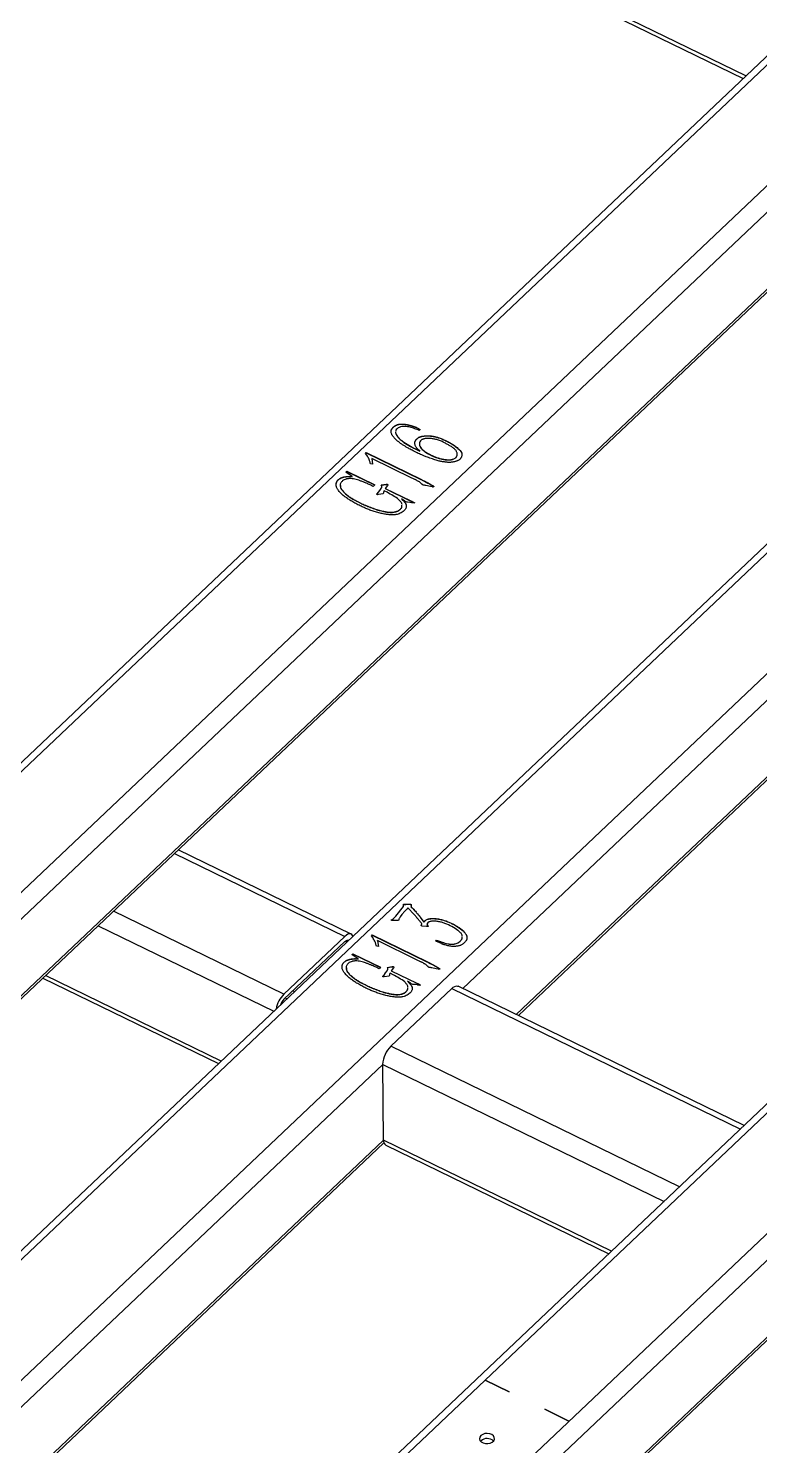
# Model space of a CAD drawing. Header units: millimetres. Extents: x 0 to 14850, y 0 to 10500.
# Drawn here: x 7279 to 8664, y 4864 to 7550 of the extents above; entities that cross this region are included whole.
import ezdxf

# ---------------------------------------------------------------- set-up
doc = ezdxf.new("R2010")
doc.units = ezdxf.units.MM
doc.header["$LTSCALE"] = 50

msp = doc.modelspace()

# ---------------------------------------------------------------- linework, layer by layer
for p, q in [((9377.2, 8161.3), (6248.2, 5194.8)), ((6266.4, 5194.9), (9395.3, 8161.4)), ((9554.6, 8083.8), (6425.6, 5117.3)), ((6452.5, 5092), (9576.4, 8053.7)), ((7560.9, 7977.8), (8632.5, 7455.3)), ((8637.5, 7460), (7566, 7982.6)), ((9578.2, 7909.9), (6553.8, 5042.6)), ((6557.8, 5040.7), (9574.9, 7901.1)), ((10760.6, 7486.7), (7631.6, 4520.2)), ((7649.7, 4520.4), (10778.7, 7486.8)), ((10937.9, 7409.2), (7809, 4442.7)), ((7835.8, 4417.4), (10959.7, 7379.2)), ((9388.4, 7247.2), (6890.1, 4878.6)), ((6901.9, 4872.8), (9406.5, 7247.4)), ((10961.5, 7235.3), (7937.2, 4368)), ((7941.2, 4366.1), (10958.3, 7226.5)), ((9565.8, 7169.7), (7061.2, 4795.2)), ((8101.5, 5730.7), (9587.6, 7139.7)), ((9589.4, 6995.9), (8202.8, 5681.3)), ((8206.8, 5679.4), (9586.1, 6987)), ((7970.4, 6794.6), (7970.4, 6794.9)), ((8014.2, 6771.9), (8014.2, 6772.2)), ((8014.9, 6793.3), (8021.1, 6790.2)), ((8014.9, 6793), (8014.9, 6793.3)), ((8014.9, 6793), (8020.9, 6790)), ((8021.1, 6790.2), (8019.2, 6788.4)), ((7917.2, 6744.9), (7918.8, 6746.3)), ((7919.8, 6741.2), (7917.2, 6744.9)), ((7917.4, 6744.7), (7918.8, 6746)), ((7918.8, 6746.3), (8022, 6695.8)), ((7918.8, 6746), (7918.8, 6746.3)), ((7918.8, 6746), (8022.1, 6695.5)), ((8012.4, 6753.2), (8019.9, 6749.4)), ((8012.4, 6752.9), (8012.4, 6753.2)), ((8012.4, 6752.9), (8019.9, 6749.1)), ((8019.9, 6749.1), (8019.9, 6749.4)), ((8081, 6762.6), (8081, 6762.9)), ((7930.5, 6724.2), (7926.7, 6725.3)), ((7929.1, 6735.4), (7930.5, 6724.2)), ((8005.3, 6698.1), (7929.1, 6735.4)), ((7929.1, 6735.1), (7929.1, 6735.4)), ((7929.1, 6735.1), (7930.5, 6724.2)), ((8042.1, 6740.8), (8042.1, 6741.1)), ((8088.7, 6737.2), (8088.7, 6737.5)), ((7865.8, 6694.6), (7865.8, 6695)), ((7880.2, 6709.2), (7881.9, 6710.8)), ((7892.3, 6700.8), (7880.2, 6709.2)), ((7880.4, 6709.1), (7881.9, 6710.5)), ((7881.9, 6710.8), (7934.7, 6685.1)), ((7881.9, 6710.5), (7881.9, 6710.8)), ((7881.9, 6710.5), (7934.5, 6684.9)), ((7888.1, 6701.3), (7892.3, 6700.8)), ((7888.1, 6701), (7888.1, 6701.3)), ((7888.1, 6701), (7892.3, 6700.5)), ((7892.3, 6700.5), (7892.3, 6700.8)), ((8022.1, 6695.5), (8022, 6695.8)), ((7869.2, 6684), (7869.2, 6683.6)), ((7934.7, 6685.1), (7931.9, 6682.1)), ((7938.7, 6667.4), (7938.8, 6667.8)), ((7938.8, 6668.1), (7942.2, 6671.3)), ((7938.8, 6667.8), (7942.2, 6671)), ((7938.8, 6667.8), (7938.8, 6668.1)), ((7950.7, 6668.1), (7941.7, 6666.8)), ((7942.2, 6671.3), (7944.2, 6674.5)), ((7942.2, 6671), (7944.2, 6674.2)), ((7942.2, 6671), (7942.2, 6671.3)), ((7944.2, 6674.5), (7946.9, 6678.5)), ((7944.2, 6674.2), (7946.9, 6678.2)), ((7944.2, 6674.2), (7944.2, 6674.5)), ((7946.9, 6678.2), (7946.9, 6678.5)), ((7947.1, 6684.9), (7956.6, 6686.3)), ((7948.2, 6683.1), (7947.1, 6684.9)), ((7947.3, 6684.6), (7956.6, 6686)), ((7951.2, 6670.3), (7950.7, 6668.1)), ((7958.2, 6671), (7952.4, 6674)), ((7959.1, 6684.1), (7954.8, 6678.5)), ((7954.8, 6678.5), (8003.3, 6654.8)), ((7954.8, 6678.2), (7954.8, 6678.5)), ((7954.8, 6678.2), (8003.3, 6654.5)), ((7956.6, 6686), (7956.6, 6686.3)), ((7959.8, 6685.1), (7959.1, 6684.1)), ((8040.1, 6681.9), (8031.6, 6683.8)), ((8043.4, 6681.3), (8040.1, 6681.9)), ((7908.5, 6650.2), (7908.5, 6650.5)), ((7982.2, 6637.9), (7982.2, 6638.2)), ((7991.5, 6654.5), (7985.3, 6658.7)), ((7985.3, 6658.4), (7985.3, 6658.7)), ((7993, 6653.2), (7991.5, 6654.5)), ((8001.2, 6652), (7996.6, 6652.4)), ((8004.5, 6651.4), (8001.2, 6652)), ((8003.3, 6654.5), (8003.3, 6654.8)), ((7890.1, 5833.8), (7562.8, 5993.4)), ((7555.6, 5986.6), (7878.1, 5829.4)), ((7974.6, 5867.9), (7989.5, 5886.2)), ((7974.6, 5867.6), (7989.5, 5885.9)), ((7989.1, 5888.4), (7988.7, 5890.2)), ((7989.5, 5886.2), (7989.1, 5888.4)), ((7989.5, 5885.9), (7989.5, 5886.2)), ((7993.3, 5890.4), (8000.7, 5890.6)), ((7993.4, 5890), (7993.3, 5890.4)), ((7993.4, 5890), (8000.7, 5890.3)), ((8009.3, 5871.1), (7997.2, 5883.4)), ((8000.7, 5890.3), (8000.7, 5890.6)), ((8003.8, 5887.7), (8004, 5885.4)), ((8003.8, 5887.4), (8003.8, 5887.7)), ((8003.8, 5887.4), (8004, 5885.1)), ((8004, 5885.1), (8004, 5885.4)), ((7762.8, 5720), (7440.2, 5877.3)), ((7979.5, 5859.7), (7968.8, 5859.8)), ((7970.3, 5863.5), (7974.6, 5867.9)), ((7970.3, 5863.2), (7974.6, 5867.6)), ((7970.3, 5863.2), (7970.3, 5863.5)), ((7974.6, 5867.6), (7974.6, 5867.9)), ((7980.1, 5861.4), (7979.5, 5859.7)), ((7986.3, 5871.1), (7983.1, 5866.6)), ((8021.1, 5866.1), (8028, 5856.7)), ((8021.1, 5865.8), (8021.1, 5866.1)), ((8021.1, 5865.8), (8028, 5856.4)), ((8028, 5856.4), (8028, 5856.7)), ((7411.1, 5849.6), (7743.4, 5687.6)), ((7878.1, 5829.4), (7762.8, 5720)), ((7928.5, 5830.8), (7930, 5832.3)), ((7931.1, 5827.1), (7928.5, 5830.8)), ((7928.6, 5830.6), (7930, 5832)), ((7930, 5832.3), (8033.3, 5781.7)), ((7930, 5832), (7930, 5832.3)), ((7930, 5832), (8033.3, 5781.4)), ((8022.5, 5849.8), (8023.1, 5851.2)), ((8022.6, 5849.8), (8023.1, 5850.9)), ((8023.1, 5851.2), (8023.9, 5853.4)), ((8023.1, 5850.9), (8023.9, 5853.1)), ((8023.1, 5850.9), (8023.1, 5851.2)), ((8023.9, 5853.1), (8023.9, 5853.4)), ((8033, 5848.3), (8024.7, 5849.1)), ((8035.1, 5855), (8033.2, 5852.7)), ((8033.2, 5852.7), (8034.8, 5850.5)), ((8033.2, 5852.4), (8033.2, 5852.7)), ((8033.2, 5852.4), (8034.8, 5850.2)), ((8034.8, 5850.2), (8034.8, 5850.5)), ((8082.6, 5852.8), (8082.6, 5853.1)), ((7762.9, 5710.2), (7878.3, 5819.6)), ((7882.2, 5819.2), (7879.4, 5820.6)), ((7941.8, 5810.1), (7937.9, 5811.2)), ((7940.3, 5821.4), (7941.8, 5810.1)), ((8016.5, 5784), (7940.3, 5821.4)), ((7940.3, 5821.1), (7940.3, 5821.4)), ((7940.3, 5821.1), (7941.7, 5810.1)), ((8050.4, 5820.6), (8051.9, 5822.1)), ((8058.1, 5817.1), (8050.4, 5820.6)), ((8050.6, 5820.5), (8052, 5821.8)), ((8052, 5821.8), (8051.9, 5822.1)), ((8097.3, 5820.9), (8097.3, 5821.2)), ((7877, 5780.6), (7877, 5780.9)), ((7891.4, 5795.1), (7893.1, 5796.7)), ((7903.6, 5786.8), (7891.4, 5795.1)), ((7891.6, 5795), (7893.1, 5796.4)), ((7893.1, 5796.7), (7945.9, 5771)), ((7893.1, 5796.4), (7893.1, 5796.7)), ((7893.1, 5796.4), (7945.7, 5770.8)), ((7899.3, 5787.2), (7903.6, 5786.8)), ((7899.3, 5786.9), (7899.3, 5787.2)), ((7899.3, 5786.9), (7903.6, 5786.5)), ((7903.6, 5786.5), (7903.6, 5786.8)), ((8033.3, 5781.4), (8033.3, 5781.7)), ((7306.5, 5750.5), (7638.8, 5588.4)), ((7643.8, 5593.2), (7311.5, 5755.2)), ((7880.4, 5770), (7880.4, 5769.6)), ((7945.9, 5771), (7943.1, 5768.1)), ((7950, 5754), (7953.4, 5757.2)), ((7950.1, 5753.7), (7950, 5754)), ((7950, 5753.4), (7950.1, 5753.7)), ((7950.1, 5753.7), (7953.4, 5756.9)), ((7961.9, 5754.1), (7952.9, 5752.8)), ((7953.4, 5757.2), (7955.4, 5760.5)), ((7953.4, 5756.9), (7955.4, 5760.2)), ((7953.4, 5756.9), (7953.4, 5757.2)), ((7955.4, 5760.5), (7958.1, 5764.4)), ((7955.4, 5760.2), (7958.1, 5764.1)), ((7955.4, 5760.2), (7955.4, 5760.5)), ((7958.1, 5764.1), (7958.1, 5764.4)), ((7958.3, 5770.8), (7967.8, 5772.2)), ((7959.4, 5769.1), (7958.3, 5770.8)), ((7958.5, 5770.5), (7967.8, 5771.9)), ((7962.5, 5756.2), (7961.9, 5754.1)), ((7969.4, 5756.9), (7963.7, 5759.9)), ((7970.3, 5770.1), (7966.1, 5764.4)), ((7966.1, 5764.4), (8014.5, 5740.8)), ((7966.1, 5764.1), (7966.1, 5764.4)), ((7966.1, 5764.1), (8014.5, 5740.5)), ((7967.8, 5771.9), (7967.8, 5772.2)), ((7971, 5771.1), (7970.3, 5770.1)), ((8051.4, 5767.9), (8042.8, 5769.8)), ((8054.6, 5767.3), (8051.4, 5767.9)), ((7779.8, 5726.2), (7782.6, 5724.8)), ((7919.7, 5736.1), (7919.7, 5736.4)), ((7965.2, 5621.3), (8080.6, 5730.6)), ((7993.4, 5723.8), (7993.4, 5724.1)), ((8002.7, 5740.5), (7996.6, 5744.7)), ((7996.6, 5744.4), (7996.6, 5744.7)), ((8004.2, 5739.1), (8002.7, 5740.5)), ((8012.4, 5738), (8007.8, 5738.4)), ((8015.7, 5737.4), (8012.4, 5738)), ((8014.5, 5740.5), (8014.5, 5740.8)), ((8080.6, 5730.6), (8627.2, 5464.1)), ((8634.3, 5470.9), (8092.5, 5735.1)), ((7768.1, 5711), (7765.2, 5712.4)), ((8511.8, 5354.7), (7965.2, 5621.3)), ((7096.5, 4778), (7949.8, 5586.9)), ((7951.6, 5443.1), (7949.8, 5586.9)), ((7949.8, 5586.9), (8482.7, 5327.1)), ((7951.6, 5443.1), (7197.9, 4728.5)), ((7201.9, 4726.6), (7952.3, 5438.1)), ((8383.1, 5232.7), (7951.6, 5443.1)), ((7955.5, 5434), (8378.1, 5227.9)), ((8143.8, 4988.4), (8143.8, 4988.3)), ((8189.4, 4966.1), (8143.8, 4988.4)), ((8143.8, 4988.3), (8143.8, 4988.4)), ((8143.8, 4988.3), (8189.4, 4966.1)), ((8189.4, 4966.1), (8189.4, 4966.1)), ((8256.9, 4933.3), (8256.8, 4933.2)), ((8256.8, 4933.2), (8302.4, 4911)), ((8302.4, 4911), (8256.9, 4933.3)), ((8256.9, 4933.2), (8256.9, 4933.3)), ((8302.4, 4911), (8302.4, 4911)), ((8136, 4873.7), (8135.2, 4872.8))]:
    msp.add_line(p, q)
at = {"flags": 128}
for points in [[(7893.3, 5829.7), (7892.7, 5831), (7891.3, 5833), (7889.3, 5834.1), (7886.9, 5834.3), (7884.1, 5833.6), (7881.2, 5831.9), (7878.1, 5829.4)], [(7878.3, 5819.6), (7879.8, 5820.9), (7881.3, 5821.7), (7882.6, 5822.1), (7883.8, 5822), (7884.7, 5821.6)], [(8080.6, 5730.6), (8083.6, 5733.2), (8086.6, 5734.8), (8089.3, 5735.6), (8091.7, 5735.4), (8092.5, 5735.1)], [(8135.9, 4883.4), (8133.8, 4880.6), (8133.2, 4877.4), (8134.1, 4874.3), (8136.5, 4871.6), (8140, 4869.5), (8144.3, 4868.4), (8149, 4868.3), (8153.5, 4869.2), (8157.3, 4871), (8160, 4873.6), (8161.4, 4876.7), (8161.2, 4879.9), (8159.6, 4882.8), (8156.6, 4885.2), (8152.6, 4886.9), (8148, 4887.5), (8143.4, 4887.1), (8139.2, 4885.7), (8135.9, 4883.4)]]:
    msp.add_lwpolyline(points, dxfattribs=at)
for centre, radius, start, end in [((7802.1, 5681.3), 55.2, 135.4812, 168.8278), ((7782, 5691.2), 27, 135.2475, 160.774), ((8002.3, 5584), 52.6, 134.876, 176.7905), ((7960.9, 5441.7), 9.45, 171.6444, 235.1878), ((8147.5, 4860.3), 17.6, 46.5508, 130.6916)]:
    msp.add_arc(centre, radius, start, end)
for points, knots in [([(7970.4, 6794.9), (7971.2, 6795.6), (7972.7, 6796.8), (7975.3, 6798.3), (7977.9, 6799.4), (7981.3, 6800.1), (7985.1, 6800.4), (7988.7, 6800.5), (7991.4, 6800.2), (7993.6, 6799.8), (7996.1, 6799.4), (7998.7, 6798.8), (8001.4, 6798.1), (8003.7, 6797.5), (8005.8, 6796.9), (8008.3, 6796.2), (8011.3, 6795), (8013.6, 6793.9), (8014.9, 6793.3)], [0, 0, 0, 0, 0.075432, 0.142545, 0.202535, 0.257152, 0.354995, 0.435571, 0.475207, 0.520434, 0.572635, 0.631437, 0.68983, 0.741733, 0.787694, 0.826556, 0.905567, 1, 1, 1, 1]), ([(7970.4, 6794.6), (7971.2, 6795.3), (7972.7, 6796.5), (7975.3, 6798), (7977.9, 6799.1), (7981.3, 6799.8), (7985.1, 6800.1), (7988.7, 6800.2), (7991.4, 6799.9), (7993.6, 6799.5), (7996.1, 6799.1), (7998.7, 6798.5), (8001.4, 6797.8), (8003.7, 6797.2), (8005.8, 6796.6), (8008.3, 6795.8), (8011.3, 6794.7), (8013.6, 6793.6), (8014.9, 6793)], [0, 0, 0, 0, 0.075432, 0.142545, 0.202535, 0.257152, 0.354995, 0.435571, 0.475207, 0.520434, 0.572635, 0.631437, 0.68983, 0.741733, 0.787694, 0.826556, 0.905567, 1, 1, 1, 1]), ([(8019.2, 6788.4), (8016.3, 6789.4), (8010.5, 6791.6), (8001.8, 6794.7), (7993.4, 6796), (7986.3, 6795.8), (7981, 6794.4), (7977, 6791.6), (7974.7, 6789), (7974.5, 6787.3), (7974.5, 6786.9)], [0, 0, 0, 0, 0.1845478, 0.3690326, 0.5530722, 0.6566526, 0.7600419, 0.8633088, 0.9668103, 1, 1, 1, 1]), ([(7965.7, 6785.5), (7965.7, 6785.6), (7965.2, 6787.3), (7966.5, 6790.7), (7969.1, 6793.3), (7970.4, 6794.6)], [0, 0, 0, 0, 0.032796, 0.515711, 1, 1, 1, 1]), ([(8007.6, 6749.7), (8006.2, 6750.4), (8003.7, 6751.7), (8000.1, 6753.6), (7997.1, 6755.2), (7993.8, 6757.2), (7989.7, 6759.7), (7984.9, 6762.9), (7980.3, 6766.3), (7976.7, 6769.1), (7974.1, 6771.5), (7972.3, 6773.4), (7970.6, 6775.5), (7968.9, 6777.7), (7967.4, 6780), (7966.4, 6782.3), (7965.7, 6784.5), (7965.5, 6786.6), (7965.9, 6788.7), (7966.7, 6790.9), (7968.3, 6793), (7969.7, 6794.3), (7970.4, 6794.9)], [0, 0, 0, 0, 0.06059, 0.113999, 0.160235, 0.198926, 0.273157, 0.356301, 0.439533, 0.51596, 0.55333, 0.593287, 0.635736, 0.68101, 0.725464, 0.766887, 0.805839, 0.842553, 0.878591, 0.915971, 0.956357, 1, 1, 1, 1]), ([(7974.3, 6785.8), (7974.2, 6785.3), (7973.8, 6783.6), (7975.4, 6780.7), (7977.8, 6776.6), (7981.8, 6772.3), (7989, 6766.5), (7999.2, 6760.1), (8008, 6755.5), (8012.4, 6753.2)], [0, 0, 0, 0, 0.032613, 0.120476, 0.208425, 0.340254, 0.472221, 0.736079, 1, 1, 1, 1]), ([(7974.3, 6785.5), (7974.2, 6785), (7973.8, 6783.3), (7975.4, 6780.4), (7977.8, 6776.3), (7981.8, 6772), (7989, 6766.2), (7999.2, 6759.8), (8008, 6755.2), (8012.4, 6752.9)], [0, 0, 0, 0, 0.032613, 0.120476, 0.208425, 0.340254, 0.472221, 0.736079, 1, 1, 1, 1]), ([(8019.9, 6749.4), (8018.9, 6750.4), (8017, 6752.1), (8014.7, 6754.7), (8012.8, 6757.2), (8011.5, 6759.7), (8010.7, 6762.4), (8010.6, 6764.9), (8010.9, 6767), (8011.7, 6768.7), (8012.7, 6770.4), (8013.7, 6771.6), (8014.2, 6772.2)], [0, 0, 0, 0, 0.1464023, 0.2649985, 0.3693689, 0.4768845, 0.5874299, 0.7079241, 0.7726031, 0.8420928, 0.9174027, 1, 1, 1, 1]), ([(8011, 6766.1), (8011, 6766.4), (8011, 6768.4), (8012.7, 6770.3), (8014.2, 6771.9)], [0, 0, 0, 0, 0.116921, 1, 1, 1, 1]), ([(8014.2, 6772.2), (8015.1, 6772.9), (8016.8, 6774.4), (8020, 6776.2), (8023.9, 6777.4), (8027.6, 6778), (8031, 6778.3), (8033.9, 6778.3), (8036.9, 6778.2), (8041.3, 6777.9), (8047, 6777), (8052.5, 6775.7), (8056.9, 6774.3), (8060.4, 6773.1), (8063.9, 6771.6), (8068.7, 6769.4), (8074.5, 6766.6), (8078.9, 6764.1), (8081, 6762.9)], [0, 0, 0, 0, 0.0563508, 0.1079037, 0.1611308, 0.2228529, 0.2576371, 0.2950745, 0.3350577, 0.3788295, 0.4695875, 0.5621517, 0.6107055, 0.6617311, 0.7161785, 0.7737689, 0.8893655, 1, 1, 1, 1]), ([(8014.2, 6771.9), (8015.1, 6772.6), (8016.8, 6774.1), (8020, 6775.9), (8023.9, 6777.1), (8027.6, 6777.7), (8031, 6778), (8033.9, 6778), (8036.9, 6777.9), (8041.3, 6777.6), (8047, 6776.7), (8052.5, 6775.4), (8056.9, 6774), (8060.4, 6772.8), (8063.9, 6771.3), (8068.7, 6769.1), (8074.5, 6766.3), (8078.9, 6763.8), (8081, 6762.6)], [0, 0, 0, 0, 0.0563508, 0.1079037, 0.1611308, 0.2228529, 0.2576371, 0.2950745, 0.3350577, 0.3788295, 0.4695875, 0.5621517, 0.6107055, 0.6617311, 0.7161785, 0.7737689, 0.8893655, 1, 1, 1, 1]), ([(8021.5, 6768.8), (8020.6, 6767.5), (8019.4, 6765.9), (8019.6, 6764.1), (8019.6, 6763.7)], [0, 0, 0, 0, 0.795584, 1, 1, 1, 1]), ([(8052.1, 6770.9), (8049.9, 6771.4), (8045.6, 6772.4), (8040.1, 6773.1), (8035.8, 6773.2), (8032.9, 6773.2), (8030.2, 6772.9), (8028, 6772.4), (8025.9, 6771.7), (8024.2, 6770.9), (8022.7, 6769.9), (8021.9, 6769.2), (8021.5, 6768.8)], [0, 0, 0, 0, 0.207581, 0.411992, 0.50888, 0.597272, 0.676537, 0.748108, 0.814175, 0.878269, 0.938524, 1, 1, 1, 1]), ([(8088.7, 6737.5), (8089.1, 6738), (8090, 6739), (8090.8, 6740.8), (8091.1, 6742.7), (8090.9, 6744.7), (8090.4, 6746.8), (8089.4, 6748.7), (8088.2, 6750.7), (8085.9, 6753.1), (8082.3, 6756), (8077.2, 6759.3), (8071.5, 6762.4), (8065.7, 6765.6), (8059.2, 6768.6), (8054.5, 6770.1), (8052.1, 6770.9)], [0, 0, 0, 0, 0.038746, 0.07766, 0.118882, 0.163067, 0.208437, 0.253246, 0.298708, 0.344702, 0.441004, 0.545567, 0.655193, 0.76625, 0.879896, 1, 1, 1, 1]), ([(8097.2, 6735.2), (8096.6, 6734.4), (8095.3, 6733), (8093.1, 6731.6), (8091, 6730.6), (8089, 6729.9), (8086.8, 6729.1), (8084.1, 6728.5), (8081.3, 6728), (8078.2, 6727.7), (8075, 6727.7), (8070.6, 6728), (8065, 6728.7), (8059.5, 6729.7), (8054.8, 6730.8), (8050.8, 6731.9), (8046.3, 6733.4), (8041.5, 6735), (8036.8, 6736.8), (8032.7, 6738.3), (8029.2, 6739.6), (8025.5, 6741.1), (8021.5, 6742.7), (8017.1, 6744.8), (8012.4, 6747.2), (8009.2, 6748.8), (8007.6, 6749.7)], [0, 0, 0, 0, 0.035345, 0.070124, 0.089036, 0.110775, 0.135366, 0.16301, 0.192559, 0.222247, 0.253791, 0.286537, 0.35365, 0.419828, 0.4559, 0.498647, 0.547688, 0.603172, 0.658168, 0.70501, 0.744436, 0.775682, 0.82932, 0.882131, 0.937384, 1, 1, 1, 1]), ([(8019.6, 6762.7), (8019.6, 6762), (8019.6, 6759.9), (8021.2, 6756.4), (8025.4, 6751.5), (8032.3, 6746.2), (8038.9, 6742.8), (8042.1, 6741.1)], [0, 0, 0, 0, 0.078018, 0.231814, 0.385411, 0.692582, 1, 1, 1, 1]), ([(8019.6, 6762.4), (8019.6, 6761.7), (8019.6, 6759.6), (8021.2, 6756.1), (8025.4, 6751.2), (8032.3, 6745.9), (8038.9, 6742.5), (8042.1, 6740.8)], [0, 0, 0, 0, 0.078018, 0.231814, 0.385411, 0.692582, 1, 1, 1, 1]), ([(8081, 6762.9), (8082.1, 6762.2), (8084.2, 6760.7), (8087.4, 6758.3), (8090.7, 6755.7), (8094, 6753), (8096.9, 6750.2), (8098.9, 6747.4), (8100.1, 6744.7), (8100, 6742.2), (8099.5, 6740), (8098.9, 6738), (8098.2, 6736.4), (8097.5, 6735.6), (8097.2, 6735.2)], [0, 0, 0, 0, 0.0925, 0.191844, 0.298184, 0.411449, 0.521018, 0.616441, 0.700461, 0.776928, 0.846869, 0.907192, 0.958301, 1, 1, 1, 1]), ([(8081, 6762.6), (8083.7, 6760.6), (8089.2, 6756.7), (8095.7, 6751.5), (8099.2, 6746.8), (8100.3, 6744), (8100, 6742.6), (8100, 6742.6)], [0, 0, 0, 0, 0.331812, 0.663639, 0.82946, 0.994692, 1, 1, 1, 1]), ([(8088.7, 6737.2), (8090, 6739), (8091.5, 6741), (8090.9, 6743.1), (8090.8, 6743.4)], [0, 0, 0, 0, 0.884954, 1, 1, 1, 1]), ([(7926.7, 6725.3), (7926.4, 6726.2), (7925.9, 6728.1), (7925.1, 6730.6), (7924.4, 6732.8), (7923.4, 6735.1), (7921.8, 6737.9), (7920.5, 6740), (7919.8, 6741.2)], [0, 0, 0, 0, 0.179519, 0.336515, 0.467999, 0.577127, 0.779821, 1, 1, 1, 1]), ([(8042.1, 6741.1), (8043.9, 6740.3), (8047.5, 6738.6), (8053.5, 6736.5), (8059.9, 6734.7), (8065.5, 6733.6), (8070, 6732.9), (8073.3, 6732.7), (8076.4, 6732.7), (8079.5, 6733), (8082.3, 6733.5), (8084.8, 6734.5), (8087, 6735.8), (8088.1, 6736.9), (8088.7, 6737.5)], [0, 0, 0, 0, 0.124041, 0.2547, 0.389636, 0.525705, 0.592879, 0.65641, 0.717553, 0.776507, 0.832845, 0.88704, 0.941479, 1, 1, 1, 1]), ([(8042.1, 6740.8), (8043.9, 6740), (8047.5, 6738.3), (8053.5, 6736.2), (8059.9, 6734.4), (8065.5, 6733.3), (8070, 6732.6), (8073.3, 6732.4), (8076.4, 6732.4), (8079.5, 6732.7), (8082.3, 6733.2), (8084.8, 6734.2), (8087, 6735.5), (8088.1, 6736.6), (8088.7, 6737.2)], [0, 0, 0, 0, 0.124041, 0.2547, 0.389636, 0.525705, 0.592879, 0.65641, 0.717553, 0.776507, 0.832845, 0.88704, 0.941479, 1, 1, 1, 1]), ([(7889.3, 6655.1), (7887.2, 6656.5), (7882.8, 6659.3), (7877.7, 6663.1), (7873.8, 6666.3), (7871, 6668.9), (7868.5, 6671.5), (7866.3, 6674.2), (7864.3, 6676.9), (7862.9, 6679.4), (7862, 6681.7), (7861.6, 6683.9), (7861.5, 6685.9), (7861.6, 6687.7), (7862, 6689.2), (7862.6, 6690.8), (7863.9, 6692.8), (7865.1, 6694.2), (7865.8, 6695)], [0, 0, 0, 0, 0.126875, 0.26151, 0.330229, 0.398329, 0.466356, 0.533691, 0.597757, 0.655467, 0.70742, 0.754407, 0.796644, 0.833775, 0.865799, 0.893553, 0.945163, 1, 1, 1, 1]), ([(7861.8, 6685.4), (7861.8, 6686.7), (7861.8, 6690), (7864.3, 6692.9), (7865.8, 6694.6)], [0, 0, 0, 0, 0.403565, 1, 1, 1, 1]), ([(7865.8, 6695), (7866.2, 6695.4), (7867.2, 6696.2), (7868.8, 6697.3), (7870.5, 6698.3), (7872.9, 6699.4), (7876.4, 6700.3), (7880.2, 6700.9), (7883.1, 6701.1), (7885.1, 6701.3), (7886.7, 6701.3), (7887.7, 6701.3), (7888.1, 6701.3)], [0, 0, 0, 0, 0.093571, 0.182514, 0.269093, 0.354305, 0.52846, 0.715, 0.80627, 0.883545, 0.948137, 1, 1, 1, 1]), ([(7865.8, 6694.6), (7866.3, 6695.1), (7867.2, 6695.9), (7868.8, 6697), (7870.5, 6698), (7872.9, 6699.1), (7876.4, 6700), (7880.2, 6700.6), (7883.1, 6700.8), (7885.1, 6701), (7886.7, 6701), (7887.7, 6701), (7888.1, 6701)], [0, 0, 0, 0, 0.093571, 0.182514, 0.269093, 0.354305, 0.52846, 0.715, 0.80627, 0.883545, 0.948137, 1, 1, 1, 1]), ([(7873.7, 6692.7), (7873.1, 6692.1), (7871.8, 6690.8), (7870.4, 6688.8), (7869.5, 6686.7), (7869.1, 6684.6), (7869.3, 6682.3), (7870, 6679.9), (7871.3, 6677.4), (7873.2, 6674.8), (7875.4, 6672.2), (7877.9, 6669.6), (7880.7, 6667.2), (7884.5, 6664.2), (7889.5, 6660.7), (7895.8, 6657), (7902.1, 6653.6), (7906.4, 6651.5), (7908.5, 6650.5)], [0, 0, 0, 0, 0.042953, 0.083374, 0.123258, 0.162895, 0.204395, 0.249812, 0.299201, 0.353806, 0.411254, 0.468748, 0.525799, 0.582908, 0.694352, 0.798766, 0.899666, 1, 1, 1, 1]), ([(7931.9, 6682.1), (7931, 6682.6), (7929, 6683.6), (7925.9, 6685.1), (7922.6, 6686.7), (7919.7, 6688), (7917.2, 6689), (7915, 6689.9), (7912.5, 6690.9), (7909, 6692.3), (7904.7, 6693.8), (7899.7, 6695.4), (7894.7, 6696.4), (7890.5, 6696.9), (7887.2, 6697), (7884.8, 6696.9), (7882.6, 6696.6), (7879.9, 6696), (7876.8, 6694.8), (7874.8, 6693.4), (7873.7, 6692.7)], [0, 0, 0, 0, 0.051377, 0.111407, 0.174691, 0.237462, 0.271062, 0.309597, 0.352539, 0.400917, 0.494837, 0.576505, 0.652267, 0.73063, 0.769331, 0.805062, 0.838334, 0.870025, 0.93318, 1, 1, 1, 1]), ([(8031.6, 6683.8), (8030.7, 6684), (8029.3, 6684.2), (8027.4, 6684.6), (8026.2, 6684.9), (8025.4, 6685.2), (8024.9, 6685.9), (8024, 6686.6), (8022.9, 6687.7), (8021.6, 6688.8), (8020.1, 6690), (8018.3, 6691.3), (8016.2, 6692.5), (8014.2, 6693.6), (8012.2, 6694.7), (8010.3, 6695.6), (8007.9, 6696.8), (8006.2, 6697.6), (8005.3, 6698.1)], [0, 0, 0, 0, 0.076319, 0.131961, 0.169365, 0.186991, 0.214493, 0.258357, 0.313999, 0.378545, 0.44759, 0.518041, 0.596108, 0.689468, 0.746404, 0.817828, 0.901672, 1, 1, 1, 1]), ([(8022, 6695.8), (8023, 6695.3), (8024.7, 6694.4), (8027.3, 6693.1), (8029.5, 6692), (8031.6, 6690.9), (8033.4, 6690), (8034.9, 6689.2), (8036.3, 6688.5), (8038.3, 6687.4), (8041.1, 6685.8), (8043.9, 6684.2), (8045.7, 6682.8), (8046.6, 6682.2), (8047, 6681.5), (8046.7, 6681.3), (8046.5, 6681.2)], [0, 0, 0, 0, 0.103659, 0.198756, 0.284256, 0.361191, 0.429603, 0.488406, 0.538633, 0.580357, 0.724989, 0.862564, 0.920189, 0.960408, 0.983938, 1, 1, 1, 1]), ([(8022.1, 6695.5), (8026.5, 6693.2), (8033.2, 6689.9), (8040.8, 6685.7), (8044.3, 6683.5), (8046, 6682.3), (8046.7, 6681.7), (8046.9, 6681.4), (8046.9, 6681.3), (8046.9, 6681.3)], [0, 0, 0, 0, 0.510205, 0.765204, 0.892942, 0.956092, 0.989329, 0.997568, 1, 1, 1, 1]), ([(7869.8, 6683.7), (7869.7, 6682.3), (7869.7, 6678.7), (7874, 6673.5), (7881, 6666), (7892.8, 6658.1), (7903.2, 6652.8), (7908.5, 6650.2)], [0, 0, 0, 0, 0.090481, 0.241924, 0.393553, 0.696624, 1, 1, 1, 1]), ([(7941.7, 6666.8), (7941.2, 6666.7), (7940.4, 6666.5), (7939.3, 6666.6), (7939, 6667), (7938.7, 6667.3), (7938.7, 6667.7), (7938.8, 6667.9), (7938.8, 6668.1)], [0, 0, 0, 0, 0.350484, 0.527084, 0.64708, 0.750783, 0.854774, 1, 1, 1, 1]), ([(7946.9, 6678.5), (7947.1, 6678.8), (7947.6, 6679.5), (7948.1, 6680.7), (7948.6, 6682), (7948.3, 6682.8), (7948.2, 6683.1)], [0, 0, 0, 0, 0.191467, 0.503414, 0.805851, 1, 1, 1, 1]), ([(7946.9, 6678.2), (7947.1, 6678.5), (7947.6, 6679.2), (7948.1, 6680.4), (7948.6, 6681.7), (7948.3, 6682.5), (7948.2, 6682.8)], [0, 0, 0, 0, 0.191467, 0.503414, 0.805851, 1, 1, 1, 1]), ([(7952.4, 6674), (7952.3, 6673.5), (7952, 6672.7), (7951.7, 6671.7), (7951.4, 6670.9), (7951.3, 6670.5), (7951.2, 6670.3)], [0, 0, 0, 0, 0.362799, 0.652475, 0.863991, 1, 1, 1, 1]), ([(7956.6, 6686.3), (7957.1, 6686.3), (7957.9, 6686.4), (7958.9, 6686), (7959.7, 6685.6), (7959.8, 6685.3), (7959.8, 6685.1)], [0, 0, 0, 0, 0.316288, 0.601624, 0.845531, 1, 1, 1, 1]), ([(7956.6, 6686), (7957.1, 6686), (7957.9, 6686.1), (7958.9, 6685.7), (7959.7, 6685.3), (7959.8, 6685), (7959.8, 6684.8)], [0, 0, 0, 0, 0.316288, 0.601624, 0.845531, 1, 1, 1, 1]), ([(7986.4, 6647.8), (7986.4, 6647.8), (7986.6, 6649.5), (7984.2, 6652.8), (7979.2, 6658.6), (7969.8, 6664.5), (7962, 6668.8), (7958.2, 6671)], [0, 0, 0, 0, 0.000832, 0.167024, 0.333536, 0.666593, 1, 1, 1, 1]), ([(8046.5, 6681.2), (8046.5, 6681.2), (8046.2, 6681.2), (8045.6, 6681.1), (8044.6, 6681), (8043.8, 6681.2), (8043.4, 6681.3)], [0, 0, 0, 0, 0.055423, 0.244187, 0.536828, 1, 1, 1, 1]), ([(7991.1, 6637.1), (7990.2, 6636.2), (7988.5, 6634.4), (7985, 6632.1), (7981.2, 6630.4), (7977.7, 6629.3), (7974.8, 6628.7), (7972.4, 6628.4), (7969.7, 6628.3), (7966.8, 6628.3), (7963.8, 6628.4), (7960.4, 6628.8), (7956.8, 6629.2), (7953, 6629.8), (7948.9, 6630.6), (7944.7, 6631.5), (7940.4, 6632.7), (7934.6, 6634.4), (7927.7, 6636.6), (7920, 6639.6), (7912.5, 6642.9), (7904.8, 6646.5), (7896.9, 6650.6), (7891.9, 6653.6), (7889.3, 6655.1)], [0, 0, 0, 0, 0.0403, 0.080356, 0.119472, 0.157357, 0.176759, 0.197542, 0.220121, 0.244249, 0.270492, 0.298956, 0.330404, 0.364108, 0.400246, 0.437627, 0.477386, 0.518632, 0.599479, 0.673497, 0.746929, 0.82693, 0.911502, 1, 1, 1, 1]), ([(7908.5, 6650.5), (7911.3, 6649.1), (7917.3, 6646.3), (7925.1, 6643.2), (7931.5, 6640.8), (7936.3, 6639.1), (7940.8, 6637.7), (7945.2, 6636.6), (7949.2, 6635.6), (7952.9, 6634.8), (7956.3, 6634.2), (7959.3, 6633.7), (7962.1, 6633.4), (7964.6, 6633.2), (7967, 6633.3), (7969.9, 6633.5), (7973.2, 6634), (7976.7, 6634.9), (7979.8, 6636.3), (7981.4, 6637.5), (7982.2, 6638.2)], [0, 0, 0, 0, 0.127726, 0.2645571, 0.3332368, 0.3982819, 0.4589229, 0.5162218, 0.5691346, 0.6169332, 0.6591212, 0.6964719, 0.7300719, 0.7612072, 0.7903915, 0.8174775, 0.8672857, 0.911985, 0.9547325, 1, 1, 1, 1]), ([(7908.5, 6650.2), (7911.3, 6648.8), (7917.3, 6646), (7925.1, 6642.9), (7931.5, 6640.5), (7936.3, 6638.8), (7940.8, 6637.4), (7945.2, 6636.3), (7949.2, 6635.3), (7952.9, 6634.5), (7956.3, 6633.9), (7959.3, 6633.4), (7962.1, 6633.1), (7964.6, 6632.9), (7967, 6633), (7969.9, 6633.2), (7973.2, 6633.7), (7976.7, 6634.6), (7979.8, 6636), (7981.4, 6637.2), (7982.2, 6637.9)], [0, 0, 0, 0, 0.127726, 0.2645571, 0.3332368, 0.3982819, 0.4589229, 0.5162218, 0.5691346, 0.6169332, 0.6591212, 0.6964719, 0.7300719, 0.7612072, 0.7903915, 0.8174775, 0.8672857, 0.911985, 0.9547325, 1, 1, 1, 1]), ([(7982.2, 6638.2), (7983.7, 6639.6), (7986.4, 6642.2), (7986.3, 6645.3), (7986.3, 6646.6)], [0, 0, 0, 0, 0.565094, 1, 1, 1, 1]), ([(7982.2, 6637.9), (7983.7, 6639.3), (7986.4, 6641.9), (7986.3, 6645), (7986.3, 6646.3)], [0, 0, 0, 0, 0.565094, 1, 1, 1, 1]), ([(7985.3, 6658.7), (7985.8, 6658.3), (7986.7, 6657.2), (7988.7, 6655.5), (7990.8, 6653.2), (7992.6, 6651), (7993.8, 6649), (7994.4, 6647.3), (7994.6, 6645.6), (7994.6, 6643.8), (7994.2, 6642), (7993.5, 6640.3), (7992.5, 6638.6), (7991.5, 6637.6), (7991.1, 6637.1)], [0, 0, 0, 0, 0.066931, 0.160895, 0.277311, 0.408832, 0.478532, 0.549522, 0.621851, 0.69747, 0.774652, 0.849586, 0.925122, 1, 1, 1, 1]), ([(7985.3, 6658.4), (7985.8, 6658), (7986.7, 6656.9), (7988.7, 6655.1), (7990.8, 6652.9), (7992.6, 6650.7), (7993.8, 6648.7), (7994.2, 6647.5), (7994.4, 6646.9), (7994.4, 6646.8)], [0, 0, 0, 0, 0.0669309, 0.1608946, 0.2773114, 0.4088318, 0.4785325, 0.5495225, 0.56, 0.56, 0.56, 0.56]), ([(7996.6, 6652.4), (7995.9, 6652.5), (7994.6, 6652.6), (7993.5, 6653), (7993, 6653.2)], [0, 0, 0, 0, 0.565776, 1, 1, 1, 1]), ([(8003.3, 6654.8), (8003.9, 6654.6), (8004.9, 6654), (8006.4, 6653.3), (8007.6, 6652.7), (8008.5, 6652.2), (8009.2, 6651.8), (8009.7, 6651.5), (8010, 6651.3), (8009.8, 6651), (8008.6, 6651.2), (8007.3, 6651.2), (8005.7, 6651.2), (8004.8, 6651.4), (8004.5, 6651.4)], [0, 0, 0, 0, 0.146232, 0.27484, 0.380762, 0.466522, 0.532268, 0.575424, 0.601747, 0.60972, 0.67756, 0.799963, 0.923195, 1, 1, 1, 1]), ([(8003.3, 6654.5), (8005.4, 6653.4), (8007.6, 6652.3), (8009.8, 6651.1), (8009.9, 6651.1), (8010, 6651), (8010, 6651), (8010, 6651)], [0, 0, 0, 0, 0.933041, 0.975532, 0.985693, 0.994921, 1, 1, 1, 1]), ([(7997.2, 5883.4), (7996.4, 5882.4), (7994.5, 5880.3), (7992, 5877.6), (7989.9, 5875.3), (7988.5, 5873.8), (7987.3, 5872.4), (7986.6, 5871.5), (7986.3, 5871.1)], [0, 0, 0, 0, 0.240019, 0.522018, 0.666348, 0.793885, 0.904533, 1, 1, 1, 1]), ([(7988.7, 5890.2), (7988.8, 5890.2), (7989.2, 5890.2), (7990.1, 5890.2), (7991.5, 5890.3), (7992.7, 5890.3), (7993.3, 5890.4)], [0, 0, 0, 0, 0.05995, 0.251846, 0.56241, 1, 1, 1, 1]), ([(7988.7, 5889.9), (7988.8, 5889.9), (7989.2, 5889.9), (7990.1, 5889.9), (7991.5, 5890), (7992.7, 5890), (7993.4, 5890)], [0, 0, 0, 0, 0.05995, 0.251846, 0.56241, 1, 1, 1, 1]), ([(8000.7, 5890.6), (8001.2, 5890.6), (8002.1, 5890.7), (8003.1, 5890.5), (8003.5, 5890), (8003.7, 5889.4), (8003.8, 5888.6), (8003.8, 5888), (8003.8, 5887.7)], [0, 0, 0, 0, 0.236587, 0.387827, 0.471115, 0.599237, 0.773618, 1, 1, 1, 1]), ([(8000.7, 5890.3), (8001.2, 5890.3), (8002.1, 5890.4), (8003.1, 5890.2), (8003.5, 5889.7), (8003.7, 5889.1), (8003.8, 5888.3), (8003.8, 5887.7), (8003.8, 5887.4)], [0, 0, 0, 0, 0.236587, 0.387827, 0.471115, 0.599237, 0.773618, 1, 1, 1, 1]), ([(8004, 5885.4), (8005.1, 5884.2), (8007.2, 5881.9), (8010.2, 5878.7), (8012.9, 5875.8), (8015.2, 5873.2), (8017.1, 5871), (8018.8, 5869.1), (8020.1, 5867.5), (8020.8, 5866.5), (8021.1, 5866.1)], [0, 0, 0, 0, 0.188413, 0.357486, 0.50962, 0.643418, 0.759307, 0.857858, 0.937578, 1, 1, 1, 1]), ([(8004, 5885.1), (8005.1, 5883.9), (8007.2, 5881.6), (8010.2, 5878.4), (8012.9, 5875.5), (8015.2, 5872.9), (8017.1, 5870.6), (8018.8, 5868.8), (8020.1, 5867.2), (8020.8, 5866.2), (8021.1, 5865.8)], [0, 0, 0, 0, 0.188413, 0.357486, 0.50962, 0.643418, 0.759307, 0.857858, 0.937578, 1, 1, 1, 1]), ([(7968.8, 5859.8), (7968.4, 5859.8), (7967.6, 5859.8), (7966.7, 5859.9), (7966.1, 5860), (7965.8, 5860.4), (7966.4, 5860.9), (7967.2, 5861.1), (7968.2, 5861.4), (7968.9, 5861.9), (7969.6, 5862.6), (7970.1, 5863.2), (7970.3, 5863.5)], [0, 0, 0, 0, 0.132121, 0.225545, 0.28598, 0.323707, 0.397087, 0.519994, 0.605226, 0.709452, 0.84137, 1, 1, 1, 1]), ([(7966.4, 5860.5), (7966.5, 5860.5), (7967.3, 5860.9), (7969.1, 5861.5), (7969.9, 5862.6), (7970.3, 5863.2)], [0, 0, 0, 0, 0.056747, 0.524872, 1, 1, 1, 1]), ([(7983.1, 5866.6), (7982.9, 5866.4), (7982.6, 5865.9), (7982, 5864.8), (7981.1, 5863.2), (7980.5, 5862), (7980.1, 5861.4)], [0, 0, 0, 0, 0.119615, 0.326343, 0.618028, 1, 1, 1, 1]), ([(8023.9, 5853.4), (8023.4, 5854.1), (8022.2, 5855.5), (8020.6, 5857.6), (8019.2, 5859.5), (8017.7, 5861.2), (8016.5, 5862.7), (8015.4, 5864.1), (8014.3, 5865.3), (8013.2, 5866.7), (8011.9, 5868), (8010.8, 5869.4), (8009.9, 5870.4), (8009.4, 5870.9), (8009.3, 5871.1)], [0, 0, 0, 0, 0.122989, 0.236923, 0.342871, 0.438735, 0.525539, 0.604359, 0.673619, 0.733331, 0.833057, 0.9109, 0.966393, 1, 1, 1, 1]), ([(8028, 5856.7), (8028.4, 5857.2), (8029.3, 5858.1), (8030.5, 5859.6), (8032.4, 5861), (8034.6, 5862), (8036.7, 5862.6), (8038.6, 5863), (8040.8, 5863.3), (8043.2, 5863.5), (8045.9, 5863.5), (8048.8, 5863.3), (8052.1, 5863), (8056.9, 5862.3), (8063, 5861), (8069.9, 5858.7), (8076.4, 5856), (8080.6, 5854.1), (8082.6, 5853.1)], [0, 0, 0, 0, 0.041274, 0.079617, 0.120502, 0.171652, 0.201341, 0.233561, 0.268725, 0.306774, 0.348943, 0.396561, 0.449701, 0.50881, 0.63256, 0.756161, 0.879414, 1, 1, 1, 1]), ([(8028, 5856.4), (8028.4, 5856.9), (8029.3, 5857.8), (8030.5, 5859.3), (8032.4, 5860.7), (8034.6, 5861.7), (8036.7, 5862.3), (8038.6, 5862.7), (8040.8, 5863), (8043.2, 5863.2), (8045.9, 5863.2), (8048.8, 5863), (8052.1, 5862.7), (8056.9, 5862), (8063, 5860.7), (8069.9, 5858.4), (8076.4, 5855.7), (8080.6, 5853.8), (8082.6, 5852.8)], [0, 0, 0, 0, 0.041274, 0.079617, 0.120502, 0.171652, 0.201341, 0.233561, 0.268725, 0.306774, 0.348943, 0.396561, 0.449701, 0.50881, 0.63256, 0.756161, 0.879414, 1, 1, 1, 1]), ([(8067.7, 5854.1), (8065.6, 5854.8), (8061.4, 5856.2), (8055.8, 5857.5), (8051.4, 5858.2), (8048.3, 5858.4), (8045.2, 5858.4), (8042.3, 5858.1), (8039.8, 5857.7), (8037.7, 5857), (8036.1, 5856.2), (8035.4, 5855.4), (8035.1, 5855)], [0, 0, 0, 0, 0.201826, 0.39963, 0.494823, 0.584118, 0.670153, 0.752792, 0.827959, 0.892407, 0.947603, 1, 1, 1, 1]), ([(8024.7, 5849.1), (8024.2, 5849.1), (8023.3, 5849.2), (8022.8, 5849.6), (8022.5, 5849.8)], [0, 0, 0, 0, 0.57363, 1, 1, 1, 1]), ([(8034.8, 5850.5), (8035, 5850.3), (8035.3, 5849.8), (8035.7, 5849.1), (8035.9, 5848.7), (8036.1, 5848.3), (8035.7, 5848.1), (8035.1, 5848.1), (8034.2, 5848.2), (8033.4, 5848.3), (8033, 5848.3)], [0, 0, 0, 0, 0.207295, 0.361367, 0.470243, 0.531833, 0.576724, 0.661411, 0.805235, 1, 1, 1, 1]), ([(8034.8, 5850.2), (8035, 5849.9), (8035.4, 5849.3), (8035.8, 5848.6), (8035.9, 5848.3), (8036, 5848.1), (8036, 5848.1), (8036, 5848.1)], [0, 0, 0, 0, 0.544259, 0.810489, 0.953873, 0.989072, 1, 1, 1, 1]), ([(8100.3, 5830.4), (8100.4, 5830.8), (8100.4, 5833), (8097.1, 5836.6), (8091, 5842.3), (8081.2, 5848.5), (8072.2, 5852.2), (8067.7, 5854.1)], [0, 0, 0, 0, 0.034459, 0.195, 0.356148, 0.678187, 1, 1, 1, 1]), ([(8082.6, 5853.1), (8084.2, 5852.3), (8087.1, 5850.7), (8091.1, 5848.4), (8094.5, 5846.2), (8098.2, 5843.6), (8101.9, 5840.4), (8105, 5837.1), (8106.9, 5834.5), (8108, 5832.6), (8108.8, 5830.7), (8109.3, 5828.8), (8109.5, 5827), (8109.4, 5825.4), (8109.1, 5823.9), (8108.2, 5822.1), (8106.9, 5820.1), (8105.5, 5818.7), (8104.8, 5818)], [0, 0, 0, 0, 0.09455, 0.179615, 0.253693, 0.318503, 0.434282, 0.541479, 0.5921, 0.640694, 0.686438, 0.73108, 0.773461, 0.811952, 0.84756, 0.879934, 0.941284, 1, 1, 1, 1]), ([(8082.6, 5852.8), (8086.7, 5850.6), (8094.8, 5846.2), (8103.2, 5839.2), (8107.8, 5833), (8109.7, 5829.2), (8109.3, 5827.2), (8109.3, 5826.9)], [0, 0, 0, 0, 0.3260063, 0.6515805, 0.8144678, 0.9770839, 1, 1, 1, 1]), ([(8097.3, 5820.9), (8098.7, 5822.5), (8100.9, 5825.1), (8100.5, 5827.9), (8100.4, 5829)], [0, 0, 0, 0, 0.637123, 1, 1, 1, 1]), ([(7937.9, 5811.2), (7937.6, 5812.2), (7937.2, 5814), (7936.4, 5816.6), (7935.6, 5818.7), (7934.6, 5821.1), (7933.1, 5823.8), (7931.7, 5826), (7931.1, 5827.1)], [0, 0, 0, 0, 0.179519, 0.336515, 0.467999, 0.577127, 0.779821, 1, 1, 1, 1]), ([(8051.9, 5822.1), (8053.2, 5821.6), (8055.6, 5820.8), (8059, 5819.6), (8062.2, 5818.6), (8065.9, 5817.3), (8070.3, 5816.1), (8075.5, 5815.2), (8080.3, 5814.8), (8084.9, 5815.1), (8089, 5816), (8092.4, 5817.4), (8095.2, 5819.2), (8096.6, 5820.5), (8097.3, 5821.2)], [0, 0, 0, 0, 0.08288, 0.158723, 0.228332, 0.291723, 0.406324, 0.509953, 0.605426, 0.694322, 0.776902, 0.854775, 0.928465, 1, 1, 1, 1]), ([(8052, 5821.8), (8053.2, 5821.3), (8055.6, 5820.5), (8059, 5819.3), (8062.2, 5818.2), (8065.9, 5817), (8070.3, 5815.8), (8075.5, 5814.9), (8080.3, 5814.5), (8084.9, 5814.8), (8089, 5815.7), (8092.4, 5817.1), (8095.2, 5818.9), (8096.6, 5820.2), (8097.3, 5820.9)], [0, 0, 0, 0, 0.08288, 0.158723, 0.228332, 0.291723, 0.406324, 0.509953, 0.605426, 0.694322, 0.776902, 0.854775, 0.928465, 1, 1, 1, 1]), ([(8104.8, 5818), (8104.2, 5817.4), (8103.1, 5816.3), (8101.2, 5814.8), (8099.2, 5813.5), (8097.1, 5812.4), (8094.8, 5811.6), (8092.1, 5811), (8089.1, 5810.6), (8085.8, 5810.4), (8082.3, 5810.4), (8078.7, 5810.7), (8075.1, 5811.3), (8070.3, 5812.4), (8064.5, 5814.2), (8060.2, 5816.1), (8058.1, 5817.1)], [0, 0, 0, 0, 0.05922, 0.113933, 0.165404, 0.212861, 0.261013, 0.312176, 0.369771, 0.432764, 0.499417, 0.567466, 0.638075, 0.711105, 0.857737, 1, 1, 1, 1]), ([(8097.3, 5821.2), (8098.8, 5822.8), (8100.7, 5825.1), (8100.5, 5827.6), (8100.4, 5828.3)], [0, 0, 0, 0, 0.72212, 1, 1, 1, 1]), ([(7900.5, 5741.1), (7898.4, 5742.4), (7894, 5745.2), (7888.9, 5749), (7885, 5752.3), (7882.2, 5754.8), (7879.7, 5757.5), (7877.5, 5760.2), (7875.5, 5762.8), (7874.1, 5765.3), (7873.2, 5767.7), (7872.8, 5769.9), (7872.8, 5771.9), (7872.9, 5773.6), (7873.2, 5775.1), (7873.9, 5776.8), (7875.1, 5778.7), (7876.4, 5780.2), (7877, 5780.9)], [0, 0, 0, 0, 0.126875, 0.26151, 0.330229, 0.398329, 0.466356, 0.533691, 0.597757, 0.655467, 0.70742, 0.754407, 0.796644, 0.833775, 0.865799, 0.893553, 0.945163, 1, 1, 1, 1]), ([(7873.2, 5773.1), (7873.2, 5773.8), (7873.3, 5776.5), (7875.4, 5778.9), (7877, 5780.6)], [0, 0, 0, 0, 0.273062, 1, 1, 1, 1]), ([(7877, 5780.9), (7877.5, 5781.3), (7878.4, 5782.2), (7880, 5783.3), (7881.7, 5784.2), (7884.1, 5785.3), (7887.6, 5786.3), (7891.4, 5786.9), (7894.3, 5787.1), (7896.3, 5787.2), (7897.9, 5787.3), (7898.9, 5787.2), (7899.3, 5787.2)], [0, 0, 0, 0, 0.093571, 0.182514, 0.269093, 0.354305, 0.52846, 0.715, 0.80627, 0.883545, 0.948137, 1, 1, 1, 1]), ([(7877, 5780.6), (7877.5, 5781), (7878.4, 5781.9), (7880, 5783), (7881.7, 5783.9), (7884.2, 5785), (7887.6, 5786), (7891.4, 5786.6), (7894.3, 5786.7), (7896.3, 5786.9), (7897.9, 5787), (7898.9, 5786.9), (7899.3, 5786.9)], [0, 0, 0, 0, 0.093571, 0.182514, 0.269093, 0.354305, 0.52846, 0.715, 0.80627, 0.883545, 0.948137, 1, 1, 1, 1]), ([(7885, 5778.6), (7884.3, 5778), (7883, 5776.8), (7881.6, 5774.8), (7880.7, 5772.7), (7880.3, 5770.5), (7880.5, 5768.3), (7881.2, 5765.9), (7882.6, 5763.4), (7884.4, 5760.8), (7886.6, 5758.1), (7889.1, 5755.6), (7891.9, 5753.2), (7895.8, 5750.1), (7900.8, 5746.6), (7907, 5743), (7913.3, 5739.6), (7917.6, 5737.5), (7919.7, 5736.4)], [0, 0, 0, 0, 0.042953, 0.083374, 0.123258, 0.162895, 0.204395, 0.249812, 0.299201, 0.353806, 0.411254, 0.468748, 0.525799, 0.582908, 0.694352, 0.798766, 0.899666, 1, 1, 1, 1]), ([(7943.1, 5768.1), (7942.2, 5768.5), (7940.2, 5769.5), (7937.1, 5771), (7933.8, 5772.6), (7930.9, 5773.9), (7928.4, 5775), (7926.2, 5775.9), (7923.7, 5776.8), (7920.2, 5778.2), (7915.9, 5779.7), (7910.9, 5781.3), (7905.9, 5782.4), (7901.8, 5782.8), (7898.4, 5783), (7896, 5782.8), (7893.8, 5782.6), (7891.2, 5782), (7888, 5780.8), (7886, 5779.4), (7885, 5778.6)], [0, 0, 0, 0, 0.051377, 0.111407, 0.174691, 0.237462, 0.271062, 0.309597, 0.352539, 0.400917, 0.494837, 0.576505, 0.652267, 0.73063, 0.769331, 0.805062, 0.838334, 0.870025, 0.93318, 1, 1, 1, 1]), ([(8042.8, 5769.8), (8041.9, 5769.9), (8040.5, 5770.2), (8038.6, 5770.6), (8037.4, 5770.9), (8036.6, 5771.2), (8036.1, 5771.8), (8035.2, 5772.6), (8034.2, 5773.6), (8032.8, 5774.8), (8031.3, 5776), (8029.5, 5777.2), (8027.5, 5778.4), (8025.5, 5779.6), (8023.4, 5780.6), (8021.5, 5781.6), (8019.1, 5782.8), (8017.4, 5783.6), (8016.5, 5784)], [0, 0, 0, 0, 0.076319, 0.131961, 0.169365, 0.186991, 0.214493, 0.258357, 0.313999, 0.378545, 0.44759, 0.518041, 0.596108, 0.689468, 0.746404, 0.817828, 0.901672, 1, 1, 1, 1]), ([(8033.3, 5781.7), (8034.2, 5781.3), (8035.9, 5780.3), (8038.5, 5779.1), (8040.7, 5777.9), (8042.8, 5776.9), (8044.6, 5776), (8046.2, 5775.1), (8047.5, 5774.5), (8049.5, 5773.3), (8052.3, 5771.8), (8055.1, 5770.1), (8057, 5768.8), (8057.8, 5768.1), (8058.2, 5767.5), (8057.9, 5767.3), (8057.7, 5767.2)], [0, 0, 0, 0, 0.103659, 0.198756, 0.284256, 0.361191, 0.429603, 0.488406, 0.538633, 0.580357, 0.724989, 0.862564, 0.920189, 0.960408, 0.983938, 1, 1, 1, 1]), ([(8033.3, 5781.4), (8037.7, 5779.2), (8044.4, 5775.8), (8052, 5771.7), (8055.6, 5769.5), (8057.3, 5768.3), (8057.9, 5767.7), (8058.1, 5767.4), (8058.1, 5767.3), (8058.1, 5767.3)], [0, 0, 0, 0, 0.510205, 0.765204, 0.892942, 0.956092, 0.989329, 0.997568, 1, 1, 1, 1]), ([(7881, 5769.6), (7881, 5768.3), (7880.9, 5764.7), (7885.2, 5759.4), (7892.2, 5752), (7904, 5744.1), (7914.5, 5738.8), (7919.7, 5736.1)], [0, 0, 0, 0, 0.090481, 0.241924, 0.393553, 0.696624, 1, 1, 1, 1]), ([(7952.9, 5752.8), (7952.4, 5752.7), (7951.6, 5752.5), (7950.6, 5752.6), (7950.2, 5752.9), (7949.9, 5753.2), (7949.9, 5753.6), (7950, 5753.9), (7950, 5754)], [0, 0, 0, 0, 0.350484, 0.527084, 0.64708, 0.750783, 0.854774, 1, 1, 1, 1]), ([(7958.1, 5764.4), (7958.3, 5764.7), (7958.9, 5765.4), (7959.3, 5766.7), (7959.8, 5768), (7959.5, 5768.7), (7959.4, 5769.1)], [0, 0, 0, 0, 0.191467, 0.503414, 0.805851, 1, 1, 1, 1]), ([(7958.1, 5764.1), (7958.3, 5764.4), (7958.9, 5765.1), (7959.3, 5766.4), (7959.8, 5767.7), (7959.6, 5768.4), (7959.5, 5768.7)], [0, 0, 0, 0, 0.191467, 0.503414, 0.805851, 1, 1, 1, 1]), ([(7963.7, 5759.9), (7963.5, 5759.5), (7963.2, 5758.7), (7962.9, 5757.6), (7962.6, 5756.8), (7962.5, 5756.4), (7962.5, 5756.2)], [0, 0, 0, 0, 0.362799, 0.652475, 0.863991, 1, 1, 1, 1]), ([(7967.8, 5772.2), (7968.3, 5772.3), (7969.1, 5772.3), (7970.1, 5772), (7970.9, 5771.6), (7971, 5771.2), (7971, 5771.1)], [0, 0, 0, 0, 0.316288, 0.601624, 0.845531, 1, 1, 1, 1]), ([(7967.8, 5771.9), (7968.3, 5772), (7969.1, 5772), (7970.1, 5771.7), (7970.9, 5771.3), (7971, 5770.9), (7971.1, 5770.8)], [0, 0, 0, 0, 0.316288, 0.601624, 0.845531, 1, 1, 1, 1]), ([(7997.6, 5733.7), (7997.6, 5733.7), (7997.8, 5735.5), (7995.5, 5738.8), (7990.4, 5744.6), (7981, 5750.5), (7973.2, 5754.8), (7969.4, 5756.9)], [0, 0, 0, 0, 0.000832, 0.167024, 0.333536, 0.666593, 1, 1, 1, 1]), ([(8057.7, 5767.2), (8057.7, 5767.2), (8057.4, 5767.1), (8056.9, 5767), (8055.8, 5767), (8055.1, 5767.2), (8054.6, 5767.3)], [0, 0, 0, 0, 0.055423, 0.244187, 0.536828, 1, 1, 1, 1]), ([(8002.3, 5723), (8001.4, 5722.1), (7999.7, 5720.3), (7996.2, 5718.1), (7992.4, 5716.3), (7989, 5715.2), (7986, 5714.7), (7983.6, 5714.4), (7980.9, 5714.2), (7978.1, 5714.2), (7975, 5714.4), (7971.6, 5714.7), (7968, 5715.2), (7964.2, 5715.8), (7960.1, 5716.5), (7955.9, 5717.5), (7951.6, 5718.6), (7945.8, 5720.3), (7938.9, 5722.6), (7931.2, 5725.6), (7923.7, 5728.9), (7916.1, 5732.5), (7908.2, 5736.5), (7903.1, 5739.5), (7900.5, 5741.1)], [0, 0, 0, 0, 0.0403, 0.080356, 0.119472, 0.157357, 0.176759, 0.197542, 0.220121, 0.244249, 0.270492, 0.298956, 0.330404, 0.364108, 0.400246, 0.437627, 0.477386, 0.518632, 0.599479, 0.673497, 0.746929, 0.82693, 0.911502, 1, 1, 1, 1]), ([(7919.7, 5736.4), (7922.6, 5735.1), (7928.5, 5732.3), (7936.3, 5729.1), (7942.8, 5726.7), (7947.5, 5725.1), (7952, 5723.7), (7956.4, 5722.5), (7960.4, 5721.6), (7964.1, 5720.7), (7967.5, 5720.1), (7970.5, 5719.7), (7973.3, 5719.4), (7975.8, 5719.2), (7978.2, 5719.3), (7981.1, 5719.4), (7984.4, 5719.9), (7987.9, 5720.9), (7991, 5722.3), (7992.6, 5723.5), (7993.4, 5724.1)], [0, 0, 0, 0, 0.127726, 0.2645571, 0.3332368, 0.3982819, 0.4589229, 0.5162218, 0.5691346, 0.6169332, 0.6591212, 0.6964719, 0.7300719, 0.7612072, 0.7903915, 0.8174775, 0.8672857, 0.911985, 0.9547325, 1, 1, 1, 1]), ([(7919.7, 5736.1), (7922.6, 5734.8), (7928.5, 5732), (7936.3, 5728.8), (7942.8, 5726.4), (7947.5, 5724.8), (7952, 5723.4), (7956.4, 5722.2), (7960.4, 5721.3), (7964.1, 5720.4), (7967.5, 5719.8), (7970.5, 5719.4), (7973.3, 5719.1), (7975.8, 5718.9), (7978.2, 5719), (7981.1, 5719.1), (7984.4, 5719.6), (7987.9, 5720.6), (7991, 5722), (7992.6, 5723.2), (7993.4, 5723.8)], [0, 0, 0, 0, 0.127726, 0.2645571, 0.3332368, 0.3982819, 0.4589229, 0.5162218, 0.5691346, 0.6169332, 0.6591212, 0.6964719, 0.7300719, 0.7612072, 0.7903915, 0.8174775, 0.8672857, 0.911985, 0.9547325, 1, 1, 1, 1]), ([(7993.4, 5724.1), (7994.9, 5725.6), (7997.6, 5728.1), (7997.5, 5731.2), (7997.5, 5732.6)], [0, 0, 0, 0, 0.565094, 1, 1, 1, 1]), ([(7993.4, 5723.8), (7994.9, 5725.3), (7997.6, 5727.8), (7997.5, 5730.9), (7997.5, 5732.3)], [0, 0, 0, 0, 0.565094, 1, 1, 1, 1]), ([(7996.6, 5744.7), (7997, 5744.2), (7998, 5743.2), (7999.9, 5741.4), (8002, 5739.1), (8003.8, 5736.9), (8005, 5734.9), (8005.6, 5733.3), (8005.9, 5731.6), (8005.8, 5729.8), (8005.4, 5728), (8004.7, 5726.2), (8003.7, 5724.6), (8002.8, 5723.6), (8002.3, 5723)], [0, 0, 0, 0, 0.066931, 0.160895, 0.277311, 0.408832, 0.478532, 0.549522, 0.621851, 0.69747, 0.774652, 0.849586, 0.925122, 1, 1, 1, 1]), ([(7996.6, 5744.4), (7997, 5743.9), (7998, 5742.9), (7999.9, 5741.1), (8002, 5738.8), (8003.8, 5736.6), (8005, 5734.6), (8005.5, 5733.5), (8005.6, 5732.8), (8005.6, 5732.8)], [0, 0, 0, 0, 0.0669309, 0.1608946, 0.2773114, 0.4088318, 0.4785325, 0.5495225, 0.56, 0.56, 0.56, 0.56]), ([(8007.8, 5738.4), (8007.1, 5738.4), (8005.8, 5738.5), (8004.7, 5738.9), (8004.2, 5739.1)], [0, 0, 0, 0, 0.565776, 1, 1, 1, 1]), ([(8014.5, 5740.8), (8015.1, 5740.5), (8016.2, 5740), (8017.6, 5739.3), (8018.8, 5738.7), (8019.7, 5738.2), (8020.5, 5737.8), (8020.9, 5737.5), (8021.2, 5737.3), (8021.1, 5737), (8019.8, 5737.2), (8018.5, 5737.1), (8016.9, 5737.2), (8016, 5737.3), (8015.7, 5737.4)], [0, 0, 0, 0, 0.1462321, 0.2748402, 0.3807624, 0.4665218, 0.5322678, 0.5754245, 0.601747, 0.6097199, 0.6775596, 0.7999633, 0.9231951, 1, 1, 1, 1]), ([(8014.5, 5740.5), (8016.6, 5739.4), (8018.8, 5738.3), (8021, 5737.1), (8021.2, 5737), (8021.2, 5737), (8021.2, 5736.9), (8021.2, 5736.9)], [0, 0, 0, 0, 0.933041, 0.975532, 0.985693, 0.994921, 1, 1, 1, 1])]:
    msp.add_open_spline(points, degree=3, knots=knots)

doc.saveas('drawing.dxf')
